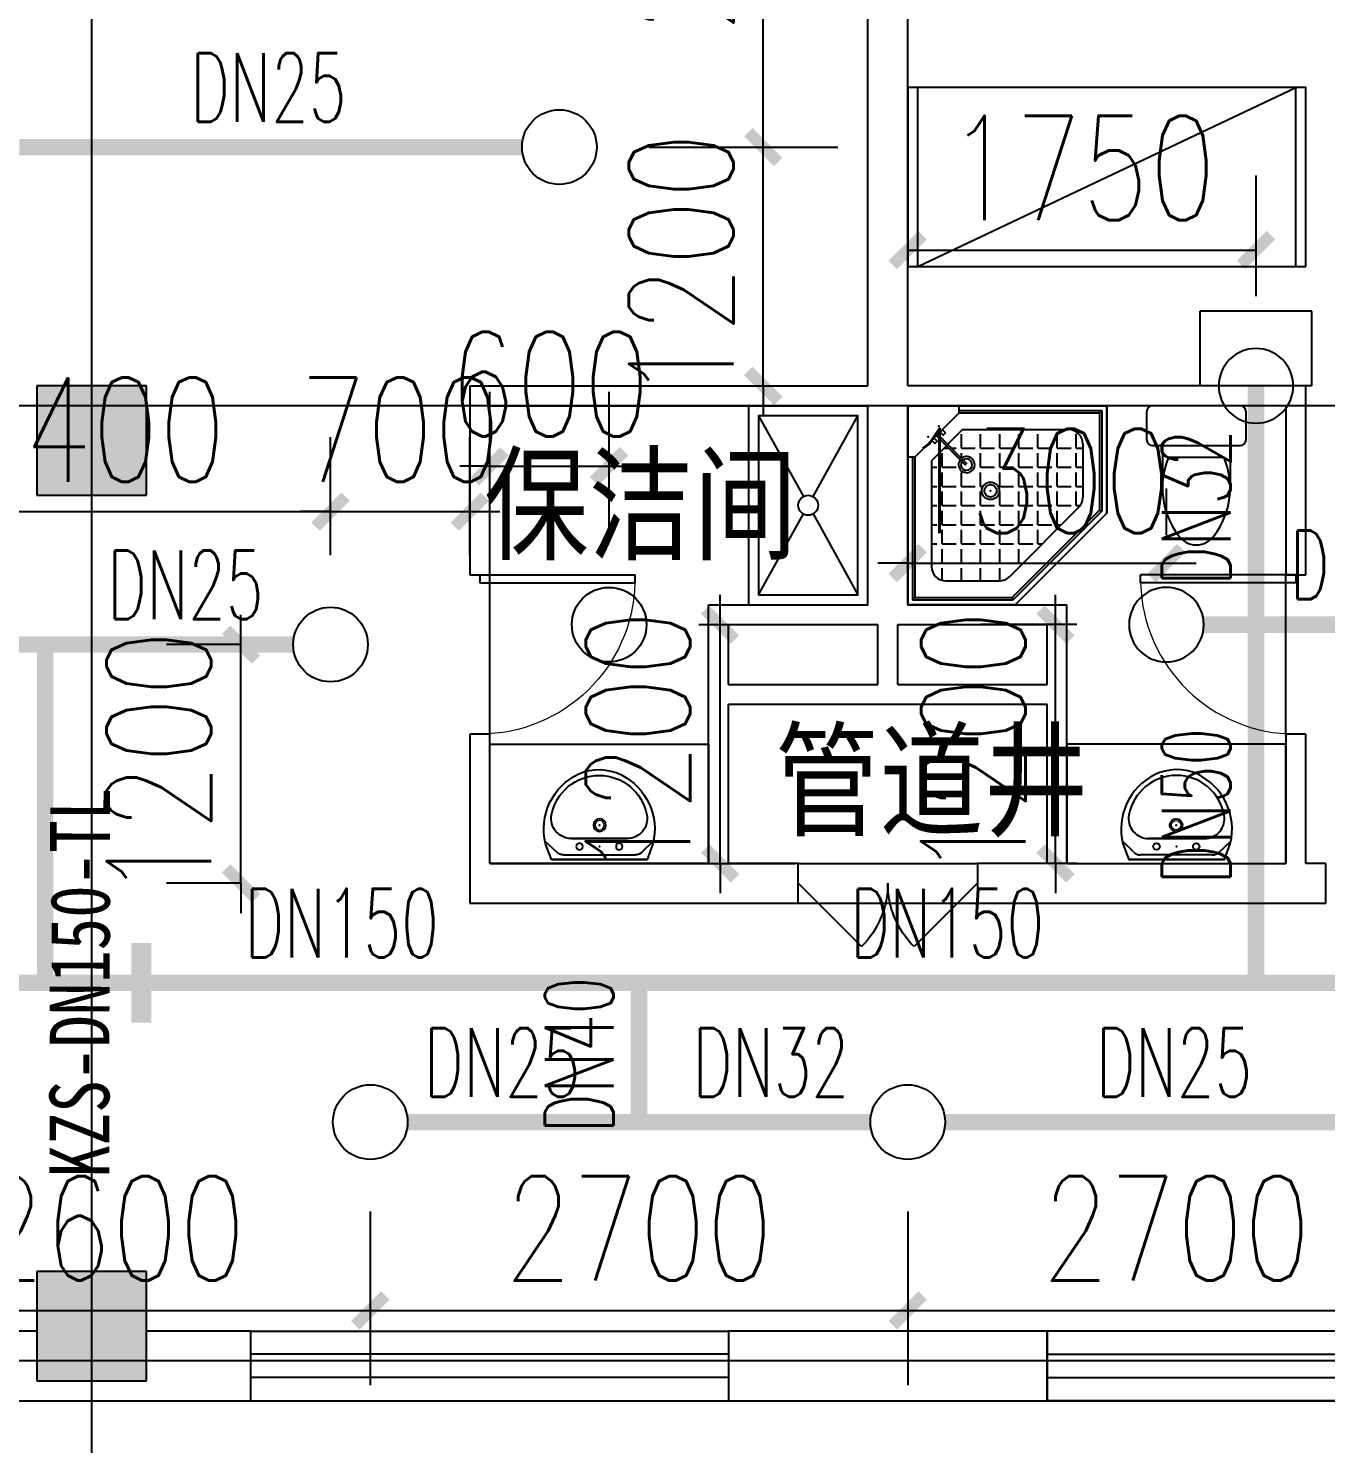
# Model space of a CAD drawing. Extents: x 0 to 2838408, y -923048 to 203859.
# Drawn here: x 2748444 to 2754963, y -201908 to -194795 of the extents above; entities that cross this region are included whole.
import ezdxf
from ezdxf.enums import TextEntityAlignment as Align

# ---------------------------------------------------------------- set-up
doc = ezdxf.new("R2010")
doc.units = 0
doc.header["$LTSCALE"] = 1000
for name, color, linetype in [('A-Fixt', 81, 'Continuous'), ('CLAYER', 7, 'Continuous'), ('COLUMN', 9, 'Continuous'), ('DIM_喷淋', 3, 'Continuous'), ('DOOR_FIRE', 4, 'Continuous'), ('DOTE', 8, 'Continuous'), ('EQUIP_喷头', 7, 'Continuous'), ('GROUND', 2, 'Continuous'), ('PIPE-喷淋', 6, 'Continuous'), ('PUB_HATCH', 8, 'Continuous'), ('PUB_TEXT', 7, 'Continuous'), ('TEXT_喷淋', 7, 'Continuous'), ('TWT_DIM', 3, 'Continuous'), ('WALL', 9, 'Continuous'), ('WINDOW', 4, 'Continuous'), ('XREF', 8, 'Continuous'), ('抗震支吊架', 2, 'Continuous'), ('洁具', 213, 'Continuous'), ('配景', 3, 'Continuous')]:
    doc.layers.add(name, color=color, linetype=linetype)
doc.styles.add('_TCH_DIM_T3', font='SIMPLEX', dxfattribs={"width": 0.75, "bigfont": 'HZTXT'})
doc.styles.add('_TWT_PIPEDN', font='SIMPLEX', dxfattribs={"width": 0.8, "height": 2.3, "bigfont": 'HZTXT'})
doc.styles.add('kzcad', font='', dxfattribs={"width": 0.8})
doc.styles.get("Standard").update_dxf_attribs({"font": 'geniso.shx', "bigfont": 'hztxt.shx'})
doc.styles.get('kzcad').set_extended_font_data('SimSun')
doc.dimstyles.new('_TWT_ARCH&&150', dxfattribs={"dimtxt": 525, "dimasz": 150, "dimexe": 375, "dimexo": 450, "dimgap": 150, "dimtad": 1, "dimdec": 0, "dimzin": 0, "dimdsep": 46, "dimtxsty": '_TCH_DIM_T3', "dimblk": 'ARCHTICK', "dimcen": 0.09, "dimclrt": 7, "dimazin": 2, "dimtfac": 1, "dimtdec": 0, "dimtix": 1, "dimtmove": 2, "dimatfit": 3, "dimfxl": 1, "dimtolj": 1, "dimtzin": 0, "dimarcsym": 0})

# ---------------------------------------------------------------- blocks, each defined once
blk = doc.blocks.new('1F平面-CAD导入_dwg_Drawing4_t3_dwg_$plan$00001613-474159-1F-927810-1F')
at = {"layer": '洁具'}
for p, q in [((-30, 250), (-170, 250)), ((-200, 169.7), (-430.4, 169.7)), ((-260.4, -139.7), (-260.4, 139.7)), ((-200, -169.7), (-200, -220)), ((-170, -250), (-30, -250))]:
    blk.add_line(p, q, dxfattribs=at)
for points in [[(-200, 220), (-200, 169.7), (-200, -169.7), (-430.4, -169.7)], [(0, -220), (0, 220)]]:
    blk.add_lwpolyline(points, dxfattribs=at)
for centre, radius, start, end in [((-170, 220), 30, 90, 180), ((-30, 220), 30, 0, 90), ((-412.8, -227.4), 397.5, 67.45048, 126.63814), ((-589.6, 0), 109.8, 123.45086, 236.54914), ((-412.8, 227.4), 397.5, 233.36186, 292.54952), ((-170, -220), 30, 180, 270), ((-30, -220), 30, 270, 0)]:
    blk.add_arc(centre, radius, start, end, dxfattribs=at)
blk = doc.blocks.new('$lvtry$00000169')
at = {"color": 0}
for p, q in [((258.9, -36), (258.9, 0)), ((258.9, -36), (36, -258.9)), ((258.9, -24), (976, -24)), ((258.9, -36), (964, -36)), ((964, -36), (976, -24)), ((964, -36), (964, -525.1)), ((976, -24), (976, -530.1)), ((276.1, -120), (120, -276.1)), ((276.1, -120), (808, -120)), ((143.9, -151), (290.7, -298.1)), ((151, -143.9), (297.8, -291)), ((183.4, -212.7), (205.5, -212.7)), ((219.6, -212.7), (243.4, -212.7)), ((269.6, -212.7), (269.6, -142.7)), ((269.6, -212.7), (339.6, -212.7)), ((365.9, -212.7), (365.9, -142.7)), ((365.9, -212.7), (435.9, -212.7)), ((462.1, -212.7), (462.1, -142.7)), ((462.1, -212.7), (532.1, -212.7)), ((558.4, -212.7), (558.4, -142.7)), ((558.4, -212.7), (628.4, -212.7)), ((654.6, -212.7), (654.6, -142.7)), ((654.6, -212.7), (724.6, -212.7)), ((750.9, -212.7), (750.9, -142.7)), ((750.9, -212.7), (820.9, -212.7)), ((847.1, -212.7), (847.1, -142.7)), ((847.1, -212.7), (880, -212.7)), ((880, -192), (880, -460.5)), ((36, -258.9), (0, -258.9)), ((24, -258.9), (24, -976)), ((36, -258.9), (36, -964)), ((120, -276.1), (120, -808)), ((173.4, -308.9), (173.4, -238.9)), ((269.6, -262.8), (269.6, -238.9)), ((365.9, -308.9), (365.9, -238.9)), ((462.1, -308.9), (462.1, -238.9)), ((558.4, -308.9), (558.4, -238.9)), ((654.6, -308.9), (654.6, -238.9)), ((750.9, -308.9), (750.9, -238.9)), ((847.1, -308.9), (847.1, -238.9)), ((120, -308.9), (147.1, -308.9)), ((173.4, -308.9), (243.4, -308.9)), ((173.4, -405.2), (173.4, -335.2)), ((269.6, -405.2), (269.6, -335.2)), ((334.3, -308.9), (339.6, -308.9)), ((365.9, -308.9), (435.9, -308.9)), ((365.9, -405.2), (365.9, -335.2)), ((462.1, -308.9), (532.1, -308.9)), ((462.1, -405.2), (462.1, -335.2)), ((558.4, -308.9), (628.4, -308.9)), ((558.4, -405.2), (558.4, -335.2)), ((654.6, -308.9), (724.6, -308.9)), ((654.6, -405.2), (654.6, -335.2)), ((750.9, -308.9), (820.9, -308.9)), ((750.9, -405.2), (750.9, -335.2)), ((847.1, -308.9), (880, -308.9)), ((847.1, -405.2), (847.1, -335.2)), ((120, -405.2), (147.1, -405.2)), ((173.4, -405.2), (243.4, -405.2)), ((269.6, -405.2), (339.6, -405.2)), ((365.9, -405.2), (378.6, -405.2)), ((462.1, -405.2), (532.1, -405.2)), ((558.4, -405.2), (628.4, -405.2)), ((654.6, -405.2), (724.6, -405.2)), ((750.9, -405.2), (820.9, -405.2)), ((847.1, -405.2), (880, -405.2)), ((173.4, -501.4), (173.4, -431.4)), ((269.6, -501.4), (269.6, -431.4)), ((365.9, -501.4), (365.9, -431.4)), ((462.1, -501.4), (462.1, -431.4)), ((558.4, -501.4), (558.4, -431.4)), ((654.6, -501.4), (654.6, -431.4)), ((750.9, -501.4), (750.9, -431.4)), ((847.1, -501.4), (847.1, -431.4)), ((120, -501.4), (147.1, -501.4)), ((173.4, -501.4), (243.4, -501.4)), ((173.4, -597.7), (173.4, -527.7)), ((269.6, -501.4), (339.6, -501.4)), ((269.6, -597.7), (269.6, -527.7)), ((365.9, -501.4), (435.9, -501.4)), ((365.9, -597.7), (365.9, -527.7)), ((462.1, -501.4), (532.1, -501.4)), ((462.1, -597.7), (462.1, -527.7)), ((858.9, -511.4), (511.4, -858.9)), ((964, -525.1), (525.1, -964)), ((976, -530.1), (530.1, -976)), ((558.4, -501.4), (628.4, -501.4)), ((558.4, -597.7), (558.4, -527.7)), ((654.6, -501.4), (724.6, -501.4)), ((654.6, -597.7), (654.6, -527.7)), ((750.9, -501.4), (820.9, -501.4)), ((750.9, -597.7), (750.9, -527.7)), ((847.1, -501.4), (867.2, -501.4)), ((964, -525.1), (976, -530.1)), ((120, -597.7), (147.1, -597.7)), ((173.4, -597.7), (243.4, -597.7)), ((173.4, -693.9), (173.4, -623.9)), ((269.6, -597.7), (339.6, -597.7)), ((269.6, -693.9), (269.6, -623.9)), ((365.9, -597.7), (435.9, -597.7)), ((365.9, -693.9), (365.9, -623.9)), ((462.1, -597.7), (532.1, -597.7)), ((462.1, -693.9), (462.1, -623.9)), ((558.4, -597.7), (628.4, -597.7)), ((558.4, -693.9), (558.4, -623.9)), ((654.6, -597.7), (724.6, -597.7)), ((654.6, -693.9), (654.6, -623.9)), ((750.9, -597.7), (772.6, -597.7)), ((120, -693.9), (147.1, -693.9)), ((173.4, -693.9), (243.4, -693.9)), ((269.6, -693.9), (339.6, -693.9)), ((365.9, -693.9), (435.9, -693.9)), ((462.1, -693.9), (532.1, -693.9)), ((558.4, -693.9), (628.4, -693.9)), ((654.6, -693.9), (676.4, -693.9)), ((173.4, -790.2), (173.4, -720.2)), ((269.6, -790.2), (269.6, -720.2)), ((365.9, -790.2), (365.9, -720.2)), ((462.1, -790.2), (462.1, -720.2)), ((558.4, -790.2), (558.4, -720.2)), ((120, -790.2), (147.1, -790.2)), ((173.4, -790.2), (243.4, -790.2)), ((173.4, -877.5), (173.4, -816.4)), ((269.6, -790.2), (339.6, -790.2)), ((269.6, -880), (269.6, -816.4)), ((365.9, -790.2), (435.9, -790.2)), ((365.9, -880), (365.9, -816.4)), ((462.1, -790.2), (532.1, -790.2)), ((462.1, -880), (462.1, -816.4)), ((558.4, -790.2), (580.1, -790.2)), ((192, -880), (460.5, -880)), ((36, -964), (24, -976)), ((24, -976), (530.1, -976)), ((36, -964), (525.1, -964)), ((525.1, -964), (530.1, -976))]:
    blk.add_line(p, q, dxfattribs=at)
blk.add_lwpolyline([(0, 0), (0, -1000), (540, -1000), (1000, -540), (1000, 0)], close=True)
for points in [[(0, 0), (0, -1000)], [(0, 0), (1000, 0)], [(1000, 0), (1000, -540)], [(189.7, -136.1), (177.9, -147.9), (162.5, -132.5), (174.3, -120.7)], [(136.1, -189.7), (147.9, -177.9), (132.5, -162.5), (120.7, -174.3)], [(1000, -540), (540, -1000)], [(0, -1000), (540, -1000)]]:
    blk.add_lwpolyline(points, close=True, dxfattribs=at)
for radius in [43.8, 31.1]:
    blk.add_circle((416.2, -427.6), radius, dxfattribs=at)
for centre, radius, start, end in [((808, -192), 72, 0, 90), ((296, -295.7), 40.6, 142.58296, 128.41974), ((296, -295.7), 28.6, 145.82801, 125.65986), ((808, -460.5), 72, 315, 0), ((192, -808), 72, 180, 270), ((460.5, -808), 72, 270, 315)]:
    blk.add_arc(centre, radius, start, end, dxfattribs=at)
for p in [(156.1, -102.2, 0), (103.2, -155.8, 0), (415.8, -428.1, 0)]:
    blk.add_point(p, dxfattribs=at)
blk = doc.blocks.new('$lvtry$00000178')
at = {"color": 0}
for p, q in [((-238.4, 0), (238.4, 0)), ((-214.1, -36.1), (-272.1, -90.6)), ((-179.8, -22.5), (180.1, -22.5)), ((215.7, -37.5), (268.3, -90.8)), ((-141.7, -105.2), (140.2, -105.2)), ((140.2, -105.2), (-141.7, -105.2))]:
    blk.add_line(p, q, dxfattribs=at)
blk.add_lwpolyline([(-103.6, -429.7, 0.224698), (110.4, -425.4, 0.348046), (268.9, -78.5), (239.5, 0), (-241.3, 0), (-270.7, -78.5, 0.356844)], format="xyb", close=True, dxfattribs=at)
for centre, radius in [((-100, -65), 16.3), ((100, -65), 16.3), ((1.4, -172.5), 31.6)]:
    blk.add_circle(centre, radius, dxfattribs=at)
at = {"color": 0, "lineweight": 13}
blk.add_circle((1.4, -172.5), 23, dxfattribs=at)
at = {"color": 0}
for centre, radius, start, end in [((-179.8, -72.5), 50, 90, 133.18096), ((180.1, -72.5), 50, 44.56072, 90), ((-141.7, -205.2), 100, 90, 190.56023), ((140.2, -205.2), 100, 349.43977, 90), ((-0.7, -179), 243.4, 190.56023, 349.43977)]:
    blk.add_arc(centre, radius, start, end, dxfattribs=at)
for p in [(0, -65), (1.4, -172.5)]:
    blk.add_point(p, dxfattribs=at)
blk = doc.blocks.new('A$C70365C93')
at = {"layer": '洁具'}
blk.add_lwpolyline([(-1900, 2300), (-1900, 1700), (-800, 1700), (-800, 2300)], close=True, dxfattribs=at)
blk.add_blockref('$lvtry$00000178', (-1350, 2280), dxfattribs=at)
at = {"layer": '洁具', "rotation": 180}
blk.add_blockref('$lvtry$00000169', (0, 0), dxfattribs=at)
at = {"layer": '洁具', "extrusion": (0, 0, -1), "xscale": -1, "zscale": -1, "rotation": 90}
blk.add_blockref('1F平面-CAD导入_dwg_Drawing4_t3_dwg_$plan$00001613-474159-1F-927810-1F', (1450, 0), dxfattribs=at)
blk = doc.blocks.new('单人床')
at = {"layer": 'A-Fixt'}
for p, q in [((47773.8, 13973.4), (48673.8, 13973.4)), ((47773.8, 12073.4), (48673.8, 13973.4)), ((47773.8, 12073.4), (48673.8, 12073.4))]:
    blk.add_line(p, q, dxfattribs=at)
blk.add_lwpolyline([(47773.8, 14023.4), (48673.8, 14023.4), (48673.8, 12023.4), (47773.8, 12023.4), (47773.8, 14023.4)], dxfattribs=at)
blk = doc.blocks.new('CH_AP01')
for p, q in [((-311.4, 16.6), (-275, 0)), ((-275, 0), (275, 0)), ((275, 0), (311.4, 16.6))]:
    blk.add_line(p, q)
for centre, radius, start, end in [((-306.8, 555.3), 37.8, 100.18588, 202.83587), ((0, -578.9), 1212.6, 74.71041, 105.28959), ((0, -578.9), 1172.6, 75.02868, 104.97132), ((0, -1278.1), 1856.9, 80.61099, 99.38901), ((306.8, 555.3), 37.8, 337.16413, 79.81412), ((-1658.4, 201.9), 1359.7, 352.16586, 14.42826), ((-823.7, 250), 562.9, 335.50378, 31.09034), ((-823.7, 250), 602.9, 335.50378, 30.26909), ((0, -578.9), 1092.6, 75.87672, 104.12328), ((823.7, 250), 602.9, 149.73091, 204.49622), ((823.7, 250), 562.9, 148.90966, 204.49622), ((1658.4, 201.9), 1359.7, 165.57174, 187.83414)]:
    blk.add_arc(centre, radius, start, end)
blk = doc.blocks.new('A$C61295E98')
at = {"color": 3}
for p, q in [((544, 597.9), (0, 597.9)), ((0, 597.9), (0, 0)), ((161.4, 597.9), (161.4, 0)), ((170.4, 0.2), (170.4, 597.6)), ((602.7, 572.2), (602.7, 25.6)), ((624, 517.9), (624, 80)), ((544, 0), (0, 0))]:
    blk.add_line(p, q, dxfattribs=at)
for points in [[(81.8, 540.3), (75.3, 540.3), (75.3, 576.8), (81.8, 576.8)], [(81.8, 453.1), (75.3, 453.1), (75.3, 489.6), (81.8, 489.6)], [(81.8, 352.9), (75.3, 352.9), (75.3, 389.4), (81.8, 389.4)]]:
    blk.add_lwpolyline(points, close=True, dxfattribs=at)
for centre in [(74, 250.1), (74, 164.2), (74, 70.5)]:
    blk.add_circle(centre, 15.7, dxfattribs=at)
for centre, start, end in [((544, 517.9), 360, 90), ((544, 80), 270, 0)]:
    blk.add_arc(centre, 80, start, end, dxfattribs=at)
blk = doc.blocks.new('宿舍')
at = {"layer": 'A-Fixt'}
for p, q in [((47853.8, 13801.7), (48353.8, 15701.7)), ((48353.8, 13801.7), (47853.8, 15701.7)), ((47853.8, 13801.7), (48353.8, 13801.7))]:
    blk.add_line(p, q, dxfattribs=at)
for points in [[(47853.8, 8601.7), (48353.8, 8601.7), (48353.8, 15701.7), (47853.8, 15701.7)], [(47853.8, 10676.1), (47970.5, 10676.1), (47970.5, 11742.6), (47853.8, 11742.6)]]:
    blk.add_lwpolyline(points, close=True, dxfattribs=at)
at = {"xscale": -1, "rotation": 90}
for p in [(63677.2, 60475.5), (63677.2, 58775.5)]:
    blk.add_blockref('单人床', p, dxfattribs=at)
at = {"layer": 'A-Fixt', "xscale": -1, "rotation": 180}
for p in [(50002, 9140.5), (51117.2, 9140.5)]:
    blk.add_blockref('CH_AP01', p, dxfattribs=at)
at = {"layer": '配景', "color": 252}
blk.add_blockref('A$C61295E98', (47853.8, 7096.6), dxfattribs=at)
blk = doc.blocks.new('$WINLIB2D$00000001')
at = {"color": 0}
for points in [[(-0.5, 0.5), (-0.5, -0.5)], [(-0.5, 0.5), (0.5, 0.5)], [(0.5, -0.5), (0.5, 0.5)], [(0.5, 0.1667), (-0.5, 0.1667)], [(0.5, -0.1667), (-0.5, -0.1667)], [(-0.5, -0.5), (0.5, -0.5)]]:
    blk.add_lwpolyline(points, dxfattribs=at)
blk = doc.blocks.new('$DorLib2D$00000116')
at = {"color": 0}
for p, q in [((-0.5, 0), (-0.1464, 0.3536)), ((0.5, 0), (0.1464, 0.3536))]:
    blk.add_line(p, q, dxfattribs=at)
for centre, start, end in [((-0.5, 0), 0, 45), ((0.5, 0), 135, 180)]:
    blk.add_arc(centre, 0.5, start, end, dxfattribs=at)
blk = doc.blocks.new('$DorLib2D$00000001')
for p, q in [((0.45, 0.975), (0.5, 0.975)), ((0.45, 0), (0.45, 0.975)), ((0.5, 0), (0.5, 0.975)), ((0.5, 0), (0.45, 0))]:
    blk.add_line(p, q)
at = {"lineweight": 13}
blk.add_arc((0.475, 0), 0.975, 91.46928, 180, dxfattribs=at)
blk = doc.blocks.new('1F1')
at = {"layer": 'PUB_HATCH'}
for points in [[(2412991.7, -196592.2), (2412441.7, -196592.2), (2412441.7, -197142.2), (2412991.7, -197142.2)], [(2412991.7, -201042.2), (2412441.7, -201042.2), (2412441.7, -201592.2), (2412991.7, -201592.2)]]:
    blk.add_hatch(color=256, dxfattribs=at).paths.add_polyline_path(points)
for p, q in [((2416066.7, -196742.2), (2416292.5, -197148.5)), ((2416341, -197148.5), (2416566.7, -196742.2)), ((2416066.7, -197642.2), (2416292.5, -197235.9)), ((2416341, -197235.9), (2416566.7, -197642.2))]:
    blk.add_line(p, q)
for points in [[(2416016.7, -197692.2), (2416616.7, -197692.2), (2416616.7, -196692.2), (2416016.7, -196692.2)], [(2416066.7, -197642.2), (2416566.7, -197642.2), (2416566.7, -196742.2), (2416066.7, -196742.2)]]:
    blk.add_lwpolyline(points, close=True)
blk.add_circle((2416316.7, -197192.2), 50)
at = {"layer": 'COLUMN'}
for p, q in [((2412991.7, -196592.2), (2412441.7, -196592.2)), ((2412441.7, -196592.2), (2412441.7, -197142.2)), ((2412991.7, -197142.2), (2412991.7, -196592.2)), ((2412441.7, -197142.2), (2412991.7, -197142.2)), ((2412991.7, -201042.2), (2412441.7, -201042.2)), ((2412441.7, -201042.2), (2412441.7, -201592.2)), ((2412991.7, -201592.2), (2412991.7, -201042.2)), ((2412441.7, -201592.2), (2412991.7, -201592.2))]:
    blk.add_line(p, q, dxfattribs=at)
at = {"layer": 'DOOR_FIRE'}
for p, q in [((2416266.7, -198992.2), (2417166.7, -198992.2)), ((2416266.7, -199192.2), (2417166.7, -199192.2))]:
    blk.add_line(p, q, dxfattribs=at)
at = {"layer": 'DOTE'}
for p, q in [((2412716.7, -187892.2), (2412716.7, -271092.2)), ((2453916.7, -196692.2), (2343216.7, -196692.2)), ((2453916.7, -201492.2), (2343216.7, -201492.2))]:
    blk.add_line(p, q, dxfattribs=at)
at = {"layer": 'GROUND'}
blk.add_lwpolyline([(2363516.7, -201692.2), (2436966.7, -201692.2)], dxfattribs=at)
at = {"layer": 'WALL'}
for p, q in [((2416616.7, -196592.2), (2416616.7, -191642.2)), ((2416816.7, -196592.2), (2416816.7, -191642.2)), ((2414616.7, -196592.2), (2416616.7, -196592.2)), ((2414616.7, -196592.2), (2414616.7, -197542.2)), ((2418816.7, -196592.2), (2416816.7, -196592.2)), ((2418816.7, -197542.2), (2418816.7, -196592.2)), ((2414716.7, -196692.2), (2416616.7, -196692.2)), ((2414716.7, -197542.2), (2414716.7, -196692.2)), ((2416616.7, -197692.2), (2416616.7, -196692.2)), ((2416816.7, -197692.2), (2416816.7, -196692.2)), ((2418716.7, -196692.2), (2416816.7, -196692.2)), ((2418716.7, -196692.2), (2418716.7, -197542.2)), ((2414616.7, -197542.2), (2414716.7, -197542.2)), ((2418716.7, -197542.2), (2418816.7, -197542.2)), ((2415816.7, -197692.2), (2416616.7, -197692.2)), ((2415816.7, -198192.2), (2415816.7, -197692.2)), ((2416816.7, -197692.2), (2417616.7, -197692.2)), ((2417616.7, -198192.2), (2417616.7, -197692.2)), ((2415916.7, -197792.2), (2416666.7, -197792.2)), ((2415916.7, -198092.2), (2415916.7, -197792.2)), ((2416666.7, -198092.2), (2416666.7, -197792.2)), ((2416766.7, -197792.2), (2417516.7, -197792.2)), ((2416766.7, -198092.2), (2416766.7, -197792.2)), ((2417516.7, -198092.2), (2417516.7, -197792.2)), ((2415916.7, -198092.2), (2416666.7, -198092.2)), ((2416766.7, -198092.2), (2417516.7, -198092.2)), ((2415816.7, -198992.2), (2415816.7, -198192.2)), ((2415916.7, -198192.2), (2416716.7, -198192.2)), ((2415916.7, -198992.2), (2415916.7, -198192.2)), ((2416716.7, -198192.2), (2417516.7, -198192.2)), ((2417516.7, -198992.2), (2417516.7, -198192.2)), ((2417616.7, -198992.2), (2417616.7, -198192.2)), ((2414716.7, -198342.2), (2414616.7, -198342.2)), ((2414616.7, -198342.2), (2414616.7, -199192.2)), ((2414716.7, -198992.2), (2414716.7, -198342.2)), ((2418816.7, -198342.2), (2418716.7, -198342.2)), ((2418716.7, -198342.2), (2418716.7, -198992.2)), ((2418816.7, -198992.2), (2418816.7, -198342.2)), ((2414716.7, -198992.2), (2415816.7, -198992.2)), ((2416266.7, -198992.2), (2415916.7, -198992.2)), ((2416266.7, -199192.2), (2416266.7, -198992.2)), ((2417516.7, -198992.2), (2417166.7, -198992.2)), ((2417166.7, -198992.2), (2417166.7, -199192.2)), ((2417616.7, -198992.2), (2418716.7, -198992.2)), ((2418916.7, -198992.2), (2418816.7, -198992.2)), ((2418916.7, -199192.2), (2418916.7, -198992.2)), ((2414616.7, -199192.2), (2415816.7, -199192.2)), ((2415816.7, -199192.2), (2416266.7, -199192.2)), ((2417166.7, -199192.2), (2417616.7, -199192.2)), ((2417616.7, -199192.2), (2418816.7, -199192.2)), ((2418816.7, -199192.2), (2418916.7, -199192.2)), ((2412441.7, -201342.2), (2411916.7, -201342.2)), ((2413516.7, -201342.2), (2412991.7, -201342.2)), ((2413516.7, -201692.2), (2413516.7, -201342.2)), ((2417516.7, -201342.2), (2415916.7, -201342.2)), ((2415916.7, -201342.2), (2415916.7, -201692.2)), ((2417516.7, -201692.2), (2417516.7, -201342.2)), ((2411916.7, -201692.2), (2412716.7, -201692.2)), ((2412716.7, -201692.2), (2413516.7, -201692.2)), ((2415916.7, -201692.2), (2417516.7, -201692.2))]:
    blk.add_line(p, q, dxfattribs=at)
at = {"layer": 'WINDOW'}
for p, q in [((2414716.7, -198342.2), (2414716.7, -197542.2)), ((2418716.7, -198342.2), (2418716.7, -197542.2))]:
    blk.add_line(p, q, dxfattribs=at)
at = {"layer": '洁具'}
blk.add_lwpolyline([(2414716.7, -198992.2), (2414716.7, -198392.2), (2415816.7, -198392.2), (2415816.7, -198992.2)], close=True, dxfattribs=at)
at = {"rotation": 180}
for name, p in [('宿舍', (2468470.6, -183290.5)), ('A$C70365C93', (2416816.7, -196692.2))]:
    blk.add_blockref(name, p, dxfattribs=at)
at = {"layer": 'DOOR_FIRE', "xscale": 900, "yscale": -900, "zscale": 200}
blk.add_blockref('$DorLib2D$00000116', (2416716.7, -199092.2), dxfattribs=at)
at = {"layer": 'WINDOW', "xscale": 800, "zscale": 800, "rotation": 90}
for p, yscale in [((2414666.7, -197942.2), -800), ((2418766.7, -197942.2), 800)]:
    blk.add_blockref('$DorLib2D$00000001', p, dxfattribs=dict(at, yscale=yscale))
at = {"layer": 'WINDOW', "yscale": -350}
for p, xscale, zscale in [((2414716.7, -201517.2), 2400, 2400), ((2418716.7, -201517.2), -2400, -2400)]:
    blk.add_blockref('$WINLIB2D$00000001', p, dxfattribs=dict(at, xscale=xscale, zscale=zscale))
at = {"layer": '洁具', "xscale": -1, "rotation": 180}
blk.add_blockref('$lvtry$00000178', (2415267.7, -198972.2), dxfattribs=at)
at = {"layer": 'CLAYER'}
blk.add_text('管道井', height=525, dxfattribs=at).set_placement((2416149.1, -198855.2))
at = {"layer": 'PUB_TEXT'}
blk.add_text('保洁间', height=525, dxfattribs=at).set_placement((2414688.5, -197468.4))
blk = doc.blocks.new('_ArchTick')
at = {"color": 0, "linetype": 'ByBlock', "const_width": 0.4}
blk.add_lwpolyline([(-0.5, -0.5), (0.5, 0.5)], dxfattribs=at)
blk = doc.blocks.new('*D1467')
at = {"layer": 'Defpoints', "color": 0, "linetype": 'ByBlock', "transparency": 16777216}
for p in [(2754162.5, -197482.4), (2752862.5, -197792.2), (2754162.5, -197792.2)]:
    blk.add_point(p, dxfattribs=at)
at = {"layer": 'TWT_DIM', "color": 0, "linetype": 'ByBlock', "lineweight": -2, "transparency": 16777216}
for p, q in [((2752862.5, -197342.2), (2752862.5, -197107.4)), ((2754162.5, -197342.2), (2754162.5, -197107.4)), ((2752862.5, -197482.4), (2752712.5, -197482.4)), ((2752862.5, -197482.4), (2754162.5, -197482.4)), ((2754162.5, -197482.4), (2754312.5, -197482.4))]:
    blk.add_line(p, q, dxfattribs=at)
at = {"layer": 'TWT_DIM', "color": 0, "linetype": 'ByBlock', "lineweight": -2, "transparency": 16777216, "xscale": 150, "yscale": 150, "zscale": 150}
blk.add_blockref('_ArchTick', (2752862.5, -197482.4), dxfattribs=at)
at = {"layer": 'TWT_DIM', "color": 0, "linetype": 'ByBlock', "lineweight": -2, "transparency": 16777216, "xscale": 150, "yscale": 150, "zscale": 150, "rotation": 180}
blk.add_blockref('_ArchTick', (2754162.5, -197482.4), dxfattribs=at)
at = {"layer": 'TWT_DIM', "color": 7, "linetype": 'ByBlock', "transparency": 16777216, "insert": (2753512.5, -197069.9), "char_height": 525, "attachment_point": 5, "style": '_TCH_DIM_T3'}
blk.add_mtext('\\A1;1300', dxfattribs=at)
blk = doc.blocks.new('*D1470')
at = {"layer": 'Defpoints', "color": 0, "linetype": 'ByBlock', "transparency": 16777216}
for p in [(2754612.5, -195909.8), (2752862.5, -196592.2), (2754612.5, -196592.2)]:
    blk.add_point(p, dxfattribs=at)
at = {"layer": 'TWT_DIM', "color": 0, "linetype": 'ByBlock', "lineweight": -2, "transparency": 16777216}
for p, q in [((2752862.5, -196142.2), (2752862.5, -195534.8)), ((2754612.5, -196142.2), (2754612.5, -195534.8)), ((2752862.5, -195909.8), (2754612.5, -195909.8))]:
    blk.add_line(p, q, dxfattribs=at)
at = {"layer": 'TWT_DIM', "color": 0, "linetype": 'ByBlock', "lineweight": -2, "transparency": 16777216, "xscale": 150, "yscale": 150, "zscale": 150, "rotation": 180}
blk.add_blockref('_ArchTick', (2752862.5, -195909.8), dxfattribs=at)
at = {"layer": 'TWT_DIM', "color": 0, "linetype": 'ByBlock', "lineweight": -2, "transparency": 16777216, "xscale": 150, "yscale": 150, "zscale": 150}
blk.add_blockref('_ArchTick', (2754612.5, -195909.8), dxfattribs=at)
at = {"layer": 'TWT_DIM', "color": 7, "linetype": 'ByBlock', "transparency": 16777216, "insert": (2753737.5, -195497.3), "char_height": 525, "attachment_point": 5, "style": '_TCH_DIM_T3'}
blk.add_mtext('\\A1;1750', dxfattribs=at)
blk = doc.blocks.new('*D1472')
at = {"layer": 'Defpoints', "color": 0, "linetype": 'ByBlock', "transparency": 16777216}
for p in [(2753604.8, -197792.2), (2754162.5, -197792.2), (2754162.5, -198992.2)]:
    blk.add_point(p, dxfattribs=at)
at = {"layer": 'TWT_DIM', "color": 0, "linetype": 'ByBlock', "lineweight": -2, "transparency": 16777216}
for p, q in [((2753604.8, -197792.2), (2753604.8, -197642.2)), ((2753712.5, -197792.2), (2753229.8, -197792.2)), ((2753604.8, -198992.2), (2753604.8, -197792.2)), ((2753712.5, -198992.2), (2753229.8, -198992.2)), ((2753604.8, -198992.2), (2753604.8, -199142.2))]:
    blk.add_line(p, q, dxfattribs=at)
at = {"layer": 'TWT_DIM', "color": 0, "linetype": 'ByBlock', "lineweight": -2, "transparency": 16777216, "xscale": 150, "yscale": 150, "zscale": 150}
for p, rotation in [((2753604.8, -197792.2), 270), ((2753604.8, -198992.2), 90)]:
    blk.add_blockref('_ArchTick', p, dxfattribs=dict(at, rotation=rotation))
at = {"layer": 'TWT_DIM', "color": 7, "linetype": 'ByBlock', "transparency": 16777216, "insert": (2753192.3, -198392.2), "char_height": 525, "attachment_point": 5, "rotation": 90, "style": '_TCH_DIM_T3'}
blk.add_mtext('\\A1;1200', dxfattribs=at)
blk = doc.blocks.new('*D3037')
at = {"layer": 'Defpoints', "color": 0, "linetype": 'ByBlock', "transparency": 16777216}
for p in [(2749512.9, -197892.2), (2749962.5, -197892.2), (2749962.5, -199092.2)]:
    blk.add_point(p, dxfattribs=at)
at = {"layer": 'TWT_DIM', "color": 0, "linetype": 'ByBlock', "lineweight": -2, "transparency": 16777216}
for p, q in [((2749512.9, -197892.2), (2749512.9, -197742.2)), ((2749512.5, -197892.2), (2749137.9, -197892.2)), ((2749512.9, -199092.2), (2749512.9, -197892.2)), ((2749512.5, -199092.2), (2749137.9, -199092.2)), ((2749512.9, -199092.2), (2749512.9, -199242.2))]:
    blk.add_line(p, q, dxfattribs=at)
at = {"layer": 'TWT_DIM', "color": 0, "linetype": 'ByBlock', "lineweight": -2, "transparency": 16777216, "xscale": 150, "yscale": 150, "zscale": 150}
for p, rotation in [((2749512.9, -197892.2), 270), ((2749512.9, -199092.2), 90)]:
    blk.add_blockref('_ArchTick', p, dxfattribs=dict(at, rotation=rotation))
at = {"layer": 'TWT_DIM', "color": 7, "linetype": 'ByBlock', "transparency": 16777216, "insert": (2749100.4, -198492.2), "char_height": 525, "attachment_point": 5, "rotation": 90, "style": '_TCH_DIM_T3'}
blk.add_mtext('\\A1;1200', dxfattribs=at)
blk = doc.blocks.new('*D3038')
at = {"layer": 'Defpoints', "color": 0, "linetype": 'ByBlock', "transparency": 16777216}
for p in [(2749962.5, -197224.4), (2747562.5, -197892.2), (2749962.5, -197892.2)]:
    blk.add_point(p, dxfattribs=at)
at = {"layer": 'DIM_喷淋', "color": 0, "linetype": 'ByBlock', "lineweight": -2, "transparency": 16777216}
for p, q in [((2747562.5, -197442.2), (2747562.5, -196849.4)), ((2749962.5, -197442.2), (2749962.5, -196849.4)), ((2747562.5, -197224.4), (2749962.5, -197224.4))]:
    blk.add_line(p, q, dxfattribs=at)
at = {"layer": 'DIM_喷淋', "color": 0, "linetype": 'ByBlock', "lineweight": -2, "transparency": 16777216, "xscale": 150, "yscale": 150, "zscale": 150, "rotation": 180}
blk.add_blockref('_ArchTick', (2747562.5, -197224.4), dxfattribs=at)
at = {"layer": 'DIM_喷淋', "color": 0, "linetype": 'ByBlock', "lineweight": -2, "transparency": 16777216, "xscale": 150, "yscale": 150, "zscale": 150}
blk.add_blockref('_ArchTick', (2749962.5, -197224.4), dxfattribs=at)
at = {"layer": 'DIM_喷淋', "color": 7, "linetype": 'ByBlock', "transparency": 16777216, "insert": (2748762.5, -196811.9), "char_height": 525, "attachment_point": 5, "style": '_TCH_DIM_T3'}
blk.add_mtext('\\A1;2400', dxfattribs=at)
blk = doc.blocks.new('*D3039')
at = {"layer": 'Defpoints', "color": 0, "linetype": 'ByBlock', "transparency": 16777216}
for p in [(2750662.5, -197224.4), (2749962.5, -197892.2), (2750662.5, -197892.2)]:
    blk.add_point(p, dxfattribs=at)
at = {"layer": 'DIM_喷淋', "color": 0, "linetype": 'ByBlock', "lineweight": -2, "transparency": 16777216}
for p, q in [((2749962.5, -197442.2), (2749962.5, -196849.4)), ((2750662.5, -197442.2), (2750662.5, -196849.4)), ((2749962.5, -197224.4), (2749812.5, -197224.4)), ((2749962.5, -197224.4), (2750662.5, -197224.4)), ((2750662.5, -197224.4), (2750812.5, -197224.4))]:
    blk.add_line(p, q, dxfattribs=at)
at = {"layer": 'DIM_喷淋', "color": 0, "linetype": 'ByBlock', "lineweight": -2, "transparency": 16777216, "xscale": 150, "yscale": 150, "zscale": 150}
blk.add_blockref('_ArchTick', (2749962.5, -197224.4), dxfattribs=at)
at = {"layer": 'DIM_喷淋', "color": 0, "linetype": 'ByBlock', "lineweight": -2, "transparency": 16777216, "xscale": 150, "yscale": 150, "zscale": 150, "rotation": 180}
blk.add_blockref('_ArchTick', (2750662.5, -197224.4), dxfattribs=at)
at = {"layer": 'DIM_喷淋', "color": 7, "linetype": 'ByBlock', "transparency": 16777216, "insert": (2750312.5, -196811.9), "char_height": 525, "attachment_point": 5, "style": '_TCH_DIM_T3'}
blk.add_mtext('\\A1;700', dxfattribs=at)
blk = doc.blocks.new('*D3040')
at = {"layer": 'Defpoints', "color": 0, "linetype": 'ByBlock', "transparency": 16777216}
for p in [(2751112.5, -192892.2), (2752137, -192892.2), (2751112.5, -195392.2)]:
    blk.add_point(p, dxfattribs=at)
at = {"layer": 'DIM_喷淋', "color": 0, "linetype": 'ByBlock', "lineweight": -2, "transparency": 16777216}
for p, q in [((2751562.5, -192892.2), (2752512, -192892.2)), ((2752137, -195392.2), (2752137, -192892.2)), ((2751562.5, -195392.2), (2752512, -195392.2))]:
    blk.add_line(p, q, dxfattribs=at)
at = {"layer": 'DIM_喷淋', "color": 0, "linetype": 'ByBlock', "lineweight": -2, "transparency": 16777216, "xscale": 150, "yscale": 150, "zscale": 150}
for p, rotation in [((2752137, -192892.2), 90), ((2752137, -195392.2), 270)]:
    blk.add_blockref('_ArchTick', p, dxfattribs=dict(at, rotation=rotation))
at = {"layer": 'DIM_喷淋', "color": 7, "linetype": 'ByBlock', "transparency": 16777216, "insert": (2751724.5, -194142.2), "char_height": 525, "attachment_point": 5, "rotation": 90, "style": '_TCH_DIM_T3'}
blk.add_mtext('\\A1;2500', dxfattribs=at)
blk = doc.blocks.new('*D3041')
at = {"layer": 'Defpoints', "color": 0, "linetype": 'ByBlock', "transparency": 16777216}
for p in [(2751112.5, -195392.2), (2752137, -195392.2), (2751112.5, -196592.2)]:
    blk.add_point(p, dxfattribs=at)
at = {"layer": 'DIM_喷淋', "color": 0, "linetype": 'ByBlock', "lineweight": -2, "transparency": 16777216}
for p, q in [((2752137, -195392.2), (2752137, -195242.2)), ((2751562.5, -195392.2), (2752512, -195392.2)), ((2752137, -196592.2), (2752137, -195392.2)), ((2751562.5, -196592.2), (2752512, -196592.2)), ((2752137, -196592.2), (2752137, -196742.2))]:
    blk.add_line(p, q, dxfattribs=at)
at = {"layer": 'DIM_喷淋', "color": 0, "linetype": 'ByBlock', "lineweight": -2, "transparency": 16777216, "xscale": 150, "yscale": 150, "zscale": 150}
for p, rotation in [((2752137, -195392.2), 270), ((2752137, -196592.2), 90)]:
    blk.add_blockref('_ArchTick', p, dxfattribs=dict(at, rotation=rotation))
at = {"layer": 'DIM_喷淋', "color": 7, "linetype": 'ByBlock', "transparency": 16777216, "insert": (2751724.5, -195992.2), "char_height": 525, "attachment_point": 5, "rotation": 90, "style": '_TCH_DIM_T3'}
blk.add_mtext('\\A1;1200', dxfattribs=at)
blk = doc.blocks.new('*D3049')
at = {"layer": 'Defpoints', "color": 0, "linetype": 'ByBlock', "transparency": 16777216}
for p in [(2751362.5, -196996.4), (2750762.5, -197792.2), (2751362.5, -197792.2)]:
    blk.add_point(p, dxfattribs=at)
at = {"layer": 'TWT_DIM', "color": 0, "linetype": 'ByBlock', "lineweight": -2, "transparency": 16777216}
for p, q in [((2750762.5, -197342.2), (2750762.5, -196621.4)), ((2751362.5, -197342.2), (2751362.5, -196621.4)), ((2750762.5, -196996.4), (2750612.5, -196996.4)), ((2750762.5, -196996.4), (2751362.5, -196996.4)), ((2751362.5, -196996.4), (2751512.5, -196996.4))]:
    blk.add_line(p, q, dxfattribs=at)
at = {"layer": 'TWT_DIM', "color": 0, "linetype": 'ByBlock', "lineweight": -2, "transparency": 16777216, "xscale": 150, "yscale": 150, "zscale": 150}
blk.add_blockref('_ArchTick', (2750762.5, -196996.4), dxfattribs=at)
at = {"layer": 'TWT_DIM', "color": 0, "linetype": 'ByBlock', "lineweight": -2, "transparency": 16777216, "xscale": 150, "yscale": 150, "zscale": 150, "rotation": 180}
blk.add_blockref('_ArchTick', (2751362.5, -196996.4), dxfattribs=at)
at = {"layer": 'TWT_DIM', "color": 7, "linetype": 'ByBlock', "transparency": 16777216, "insert": (2751062.5, -196583.9), "char_height": 525, "attachment_point": 5, "style": '_TCH_DIM_T3'}
blk.add_mtext('\\A1;600', dxfattribs=at)
blk = doc.blocks.new('*D3112')
at = {"layer": 'Defpoints', "color": 0, "linetype": 'ByBlock', "transparency": 16777216}
for p in [(2752862.5, -200292.2), (2755562.5, -200292.2), (2755562.5, -201238.8)]:
    blk.add_point(p, dxfattribs=at)
at = {"layer": 'DIM_喷淋', "color": 0, "linetype": 'ByBlock', "lineweight": -2, "transparency": 16777216}
for p, q in [((2752862.5, -200742.2), (2752862.5, -201613.8)), ((2755562.5, -200742.2), (2755562.5, -201613.8)), ((2752862.5, -201238.8), (2755562.5, -201238.8))]:
    blk.add_line(p, q, dxfattribs=at)
at = {"layer": 'DIM_喷淋', "color": 0, "linetype": 'ByBlock', "lineweight": -2, "transparency": 16777216, "xscale": 150, "yscale": 150, "zscale": 150, "rotation": 180}
blk.add_blockref('_ArchTick', (2752862.5, -201238.8), dxfattribs=at)
at = {"layer": 'DIM_喷淋', "color": 0, "linetype": 'ByBlock', "lineweight": -2, "transparency": 16777216, "xscale": 150, "yscale": 150, "zscale": 150}
blk.add_blockref('_ArchTick', (2755562.5, -201238.8), dxfattribs=at)
at = {"layer": 'DIM_喷淋', "color": 7, "linetype": 'ByBlock', "transparency": 16777216, "insert": (2754212.5, -200826.3), "char_height": 525, "attachment_point": 5, "style": '_TCH_DIM_T3'}
blk.add_mtext('\\A1;2700', dxfattribs=at)
blk = doc.blocks.new('*D3113')
at = {"layer": 'Defpoints', "color": 0, "linetype": 'ByBlock', "transparency": 16777216}
for p in [(2750162.5, -200292.2), (2752862.5, -200292.2), (2752862.5, -201238.8)]:
    blk.add_point(p, dxfattribs=at)
at = {"layer": 'DIM_喷淋', "color": 0, "linetype": 'ByBlock', "lineweight": -2, "transparency": 16777216}
for p, q in [((2750162.5, -200742.2), (2750162.5, -201613.8)), ((2752862.5, -200742.2), (2752862.5, -201613.8)), ((2750162.5, -201238.8), (2752862.5, -201238.8))]:
    blk.add_line(p, q, dxfattribs=at)
at = {"layer": 'DIM_喷淋', "color": 0, "linetype": 'ByBlock', "lineweight": -2, "transparency": 16777216, "xscale": 150, "yscale": 150, "zscale": 150, "rotation": 180}
blk.add_blockref('_ArchTick', (2750162.5, -201238.8), dxfattribs=at)
at = {"layer": 'DIM_喷淋', "color": 0, "linetype": 'ByBlock', "lineweight": -2, "transparency": 16777216, "xscale": 150, "yscale": 150, "zscale": 150}
blk.add_blockref('_ArchTick', (2752862.5, -201238.8), dxfattribs=at)
at = {"layer": 'DIM_喷淋', "color": 7, "linetype": 'ByBlock', "transparency": 16777216, "insert": (2751512.5, -200826.3), "char_height": 525, "attachment_point": 5, "style": '_TCH_DIM_T3'}
blk.add_mtext('\\A1;2700', dxfattribs=at)
blk = doc.blocks.new('*D3114')
at = {"layer": 'Defpoints', "color": 0, "linetype": 'ByBlock', "transparency": 16777216}
for p in [(2747562.5, -200292.2), (2750162.5, -200292.2), (2750162.5, -201238.8)]:
    blk.add_point(p, dxfattribs=at)
at = {"layer": 'DIM_喷淋', "color": 0, "linetype": 'ByBlock', "lineweight": -2, "transparency": 16777216}
for p, q in [((2747562.5, -200742.2), (2747562.5, -201613.8)), ((2750162.5, -200742.2), (2750162.5, -201613.8)), ((2747562.5, -201238.8), (2750162.5, -201238.8))]:
    blk.add_line(p, q, dxfattribs=at)
at = {"layer": 'DIM_喷淋', "color": 0, "linetype": 'ByBlock', "lineweight": -2, "transparency": 16777216, "xscale": 150, "yscale": 150, "zscale": 150, "rotation": 180}
blk.add_blockref('_ArchTick', (2747562.5, -201238.8), dxfattribs=at)
at = {"layer": 'DIM_喷淋', "color": 0, "linetype": 'ByBlock', "lineweight": -2, "transparency": 16777216, "xscale": 150, "yscale": 150, "zscale": 150}
blk.add_blockref('_ArchTick', (2750162.5, -201238.8), dxfattribs=at)
at = {"layer": 'DIM_喷淋', "color": 7, "linetype": 'ByBlock', "transparency": 16777216, "insert": (2748862.5, -200826.3), "char_height": 525, "attachment_point": 5, "style": '_TCH_DIM_T3'}
blk.add_mtext('\\A1;2600', dxfattribs=at)
blk = doc.blocks.new('*D3142')
at = {"layer": 'Defpoints', "color": 0, "linetype": 'ByBlock', "transparency": 16777216}
for p in [(2753604.8, -197792.2), (2754162.5, -197792.2), (2754162.5, -198992.2)]:
    blk.add_point(p, dxfattribs=at)
at = {"layer": 'TWT_DIM', "color": 0, "linetype": 'ByBlock', "lineweight": -2, "transparency": 16777216}
for p, q in [((2753604.8, -197792.2), (2753604.8, -197642.2)), ((2753712.5, -197792.2), (2753229.8, -197792.2)), ((2753604.8, -198992.2), (2753604.8, -197792.2)), ((2753712.5, -198992.2), (2753229.8, -198992.2)), ((2753604.8, -198992.2), (2753604.8, -199142.2))]:
    blk.add_line(p, q, dxfattribs=at)
at = {"layer": 'TWT_DIM', "color": 0, "linetype": 'ByBlock', "lineweight": -2, "transparency": 16777216, "xscale": 150, "yscale": 150, "zscale": 150}
for p, rotation in [((2753604.8, -197792.2), 270), ((2753604.8, -198992.2), 90)]:
    blk.add_blockref('_ArchTick', p, dxfattribs=dict(at, rotation=rotation))
at = {"layer": 'TWT_DIM', "color": 7, "linetype": 'ByBlock', "transparency": 16777216, "insert": (2753192.3, -198392.2), "char_height": 525, "attachment_point": 5, "rotation": 90, "style": '_TCH_DIM_T3'}
blk.add_mtext('\\A1;1200', dxfattribs=at)
blk = doc.blocks.new('*D3143')
at = {"layer": 'Defpoints', "color": 0, "linetype": 'ByBlock', "transparency": 16777216}
for p in [(2751362.5, -197792.2), (2751920.3, -197792.2), (2751362.5, -198992.2)]:
    blk.add_point(p, dxfattribs=at)
at = {"layer": 'TWT_DIM', "color": 0, "linetype": 'ByBlock', "lineweight": -2, "transparency": 16777216}
for p, q in [((2751920.3, -197792.2), (2751920.3, -197642.2)), ((2751812.5, -197792.2), (2752295.3, -197792.2)), ((2751920.3, -198992.2), (2751920.3, -197792.2)), ((2751812.5, -198992.2), (2752295.3, -198992.2)), ((2751920.3, -198992.2), (2751920.3, -199142.2))]:
    blk.add_line(p, q, dxfattribs=at)
at = {"layer": 'TWT_DIM', "color": 0, "linetype": 'ByBlock', "lineweight": -2, "transparency": 16777216, "xscale": 150, "yscale": 150, "zscale": 150}
for p, rotation in [((2751920.3, -197792.2), 270), ((2751920.3, -198992.2), 90)]:
    blk.add_blockref('_ArchTick', p, dxfattribs=dict(at, rotation=rotation))
at = {"layer": 'TWT_DIM', "color": 7, "linetype": 'ByBlock', "transparency": 16777216, "insert": (2751507.8, -198392.2), "char_height": 525, "attachment_point": 5, "rotation": 90, "style": '_TCH_DIM_T3'}
blk.add_mtext('\\A1;1200', dxfattribs=at)
blk = doc.blocks.new('$TwtSys$00000125')
blk.add_circle((0, 0, 0), 1)
blk = doc.blocks.new('$TwtSys$00000131')
for p, q in [((-1.5, 0), (-1.5, 2)), ((-1.5, 2), (1.5, 2)), ((1.5, 0, 0), (1.5, 2, 0)), ((-1.5, 0), (-1, 0)), ((1, 0, 0), (1.5, 0, 0))]:
    blk.add_line(p, q)
blk.add_circle((0, 0), 1)

msp = doc.modelspace()

# ---------------------------------------------------------------- linework, layer by layer
at = {"layer": 'PIPE-喷淋', "linetype": 'ByBlock', "ltscale": 1.5, "const_width": 82.5}
for points in [[(2748400, -195392.2), (2750925, -195392.2)], [(2754612.5, -196592.2), (2754612.5, -197792.2)], [(2754350, -197792.2), (2754612.5, -197792.2)], [(2754612.5, -197792.2), (2755575, -197792.2)], [(2754612.5, -197792.2), (2754612.5, -199592.2)], [(2747750, -197892.2), (2748528.7, -197892.2)], [(2748528.7, -197892.2), (2748528.7, -199592.2)], [(2748528.7, -197892.2), (2749775, -197892.2)], [(2747036.7, -199592.2), (2748528.7, -199592.2)], [(2748528.7, -199592.2), (2751512.5, -199592.2)], [(2751512.5, -200292.2), (2751512.5, -199592.2)], [(2751512.5, -199592.2), (2754612.5, -199592.2)], [(2754612.5, -199592.2), (2758912.5, -199592.2)], [(2750350, -200292.2), (2751512.5, -200292.2)], [(2751512.5, -200292.2), (2752675, -200292.2)], [(2753050, -200292.2), (2755375, -200292.2)]]:
    msp.add_lwpolyline(points, dxfattribs=at)
at = {"layer": '抗震支吊架', "color": 4, "const_width": 100}
msp.add_lwpolyline([(2749012.5, -199792.2), (2749012.5, -199392.2)], dxfattribs=at)

# ---------------------------------------------------------------- block references
at = {"layer": 'EQUIP_喷头', "linetype": 'ByBlock', "xscale": 187.5, "yscale": 187.5, "zscale": 187.5}
for p in [(2751112.5, -195392.2), (2751362.5, -197792.2), (2749962.5, -197892.2), (2750162.5, -200292.2), (2752862.5, -200292.2), (2752862.5, -200292.2)]:
    msp.add_blockref('$TwtSys$00000125', p, dxfattribs=at)
at = {"layer": 'EQUIP_喷头', "linetype": 'ByBlock', "xscale": 187.5, "yscale": -187.5, "zscale": 187.5, "rotation": 180}
for name, p in [('$TwtSys$00000131', (2754612.5, -196592.2)), ('$TwtSys$00000125', (2754162.5, -197792.2))]:
    msp.add_blockref(name, p, dxfattribs=at)
at = {"layer": 'XREF'}
msp.add_blockref('1F1', (336045.8, 0), dxfattribs=at)

# ---------------------------------------------------------------- texts
at = {"layer": 'TEXT_喷淋', "color": 251, "linetype": 'ByBlock', "style": '_TWT_PIPEDN', "width": 0.64}
for s, p in [('DN25', (2749257.7, -195264.7)), ('DN25', (2754782.7, -197664.7)), ('DN25', (2748840.8, -197764.7)), ('DN25', (2750432.7, -200164.7)), ('DN32', (2751782.7, -200164.7)), ('DN25', (2753807.7, -200164.7))]:
    msp.add_text(s, height=345, dxfattribs=at).set_placement(p)
for s, p in [('DN32', (2754485, -197597)), ('DN50', (2754485, -199097)), ('DN40', (2751385, -200347))]:
    msp.add_text(s, height=345, rotation=90, dxfattribs=at).set_placement(p)
at = {"layer": 'TEXT_喷淋', "linetype": 'ByBlock', "style": '_TWT_PIPEDN', "width": 0.64}
for p in [(2749531.7, -199464.7), (2752573.6, -199464.7)]:
    msp.add_text('DN150', height=345, dxfattribs=at).set_placement(p)
at = {"layer": '抗震支吊架', "color": 4, "style": 'kzcad', "width": 0.8}
msp.add_text('KZS-DN150-TL', height=300, rotation=89.88539, dxfattribs=at).set_placement((2748852.5, -199592.2), align=Align.CENTER)

# ---------------------------------------------------------------- dimensions: what is measured, and where the dimension line sits
at = {"layer": 'DIM_喷淋', "linetype": 'ByBlock'}
for p1, p2, distance, picture, middle in [((2751112.5, -195392.2), (2751112.5, -192892.2), -1024.4, '*D3040', (2751724.5, -194142.2)), ((2751112.5, -196592.2), (2751112.5, -195392.2), -1024.4, '*D3041', (2751724.5, -195992.2)), ((2747562.5, -197892.2), (2749962.5, -197892.2), 667.8, '*D3038', (2748762.5, -196811.9)), ((2749962.5, -197892.2), (2750662.5, -197892.2), 667.8, '*D3039', (2750312.5, -196811.9)), ((2747562.5, -200292.2), (2750162.5, -200292.2), -946.6, '*D3114', (2748862.5, -200826.3)), ((2750162.5, -200292.2), (2752862.5, -200292.2), -946.6, '*D3113', (2751512.5, -200826.3)), ((2752862.5, -200292.2), (2755562.5, -200292.2), -946.6, '*D3112', (2754212.5, -200826.3))]:
    dim = msp.add_aligned_dim(p1=p1, p2=p2, distance=distance, dimstyle='_TWT_ARCH&&150', dxfattribs=at)
    dim.commit()
    dim.dimension.update_dxf_attribs({"geometry": picture, "text_midpoint": middle})
at = {"layer": 'TWT_DIM', "linetype": 'ByBlock'}
for p1, p2, distance, picture, middle in [((2752862.5, -196592.2), (2754612.5, -196592.2), 682.4, '*D1470', (2753737.5, -195497.3)), ((2750762.5, -197792.2), (2751362.5, -197792.2), 795.8, '*D3049', (2751062.5, -196583.9)), ((2752862.5, -197792.2), (2754162.5, -197792.2), 309.8, '*D1467', (2753512.5, -197069.9)), ((2751362.5, -198992.2), (2751362.5, -197792.2), -557.7, '*D3143', (2751507.8, -198392.2)), ((2754162.5, -198992.2), (2754162.5, -197792.2), 557.7, '*D1472', (2753192.3, -198392.2)), ((2754162.5, -198992.2), (2754162.5, -197792.2), 557.7, '*D3142', (2753192.3, -198392.2)), ((2749962.5, -199092.2), (2749962.5, -197892.2), 449.7, '*D3037', (2749100.4, -198492.2))]:
    dim = msp.add_aligned_dim(p1=p1, p2=p2, distance=distance, dimstyle='_TWT_ARCH&&150', dxfattribs=at)
    dim.commit()
    dim.dimension.update_dxf_attribs({"geometry": picture, "text_midpoint": middle})

doc.saveas('drawing.dxf')
